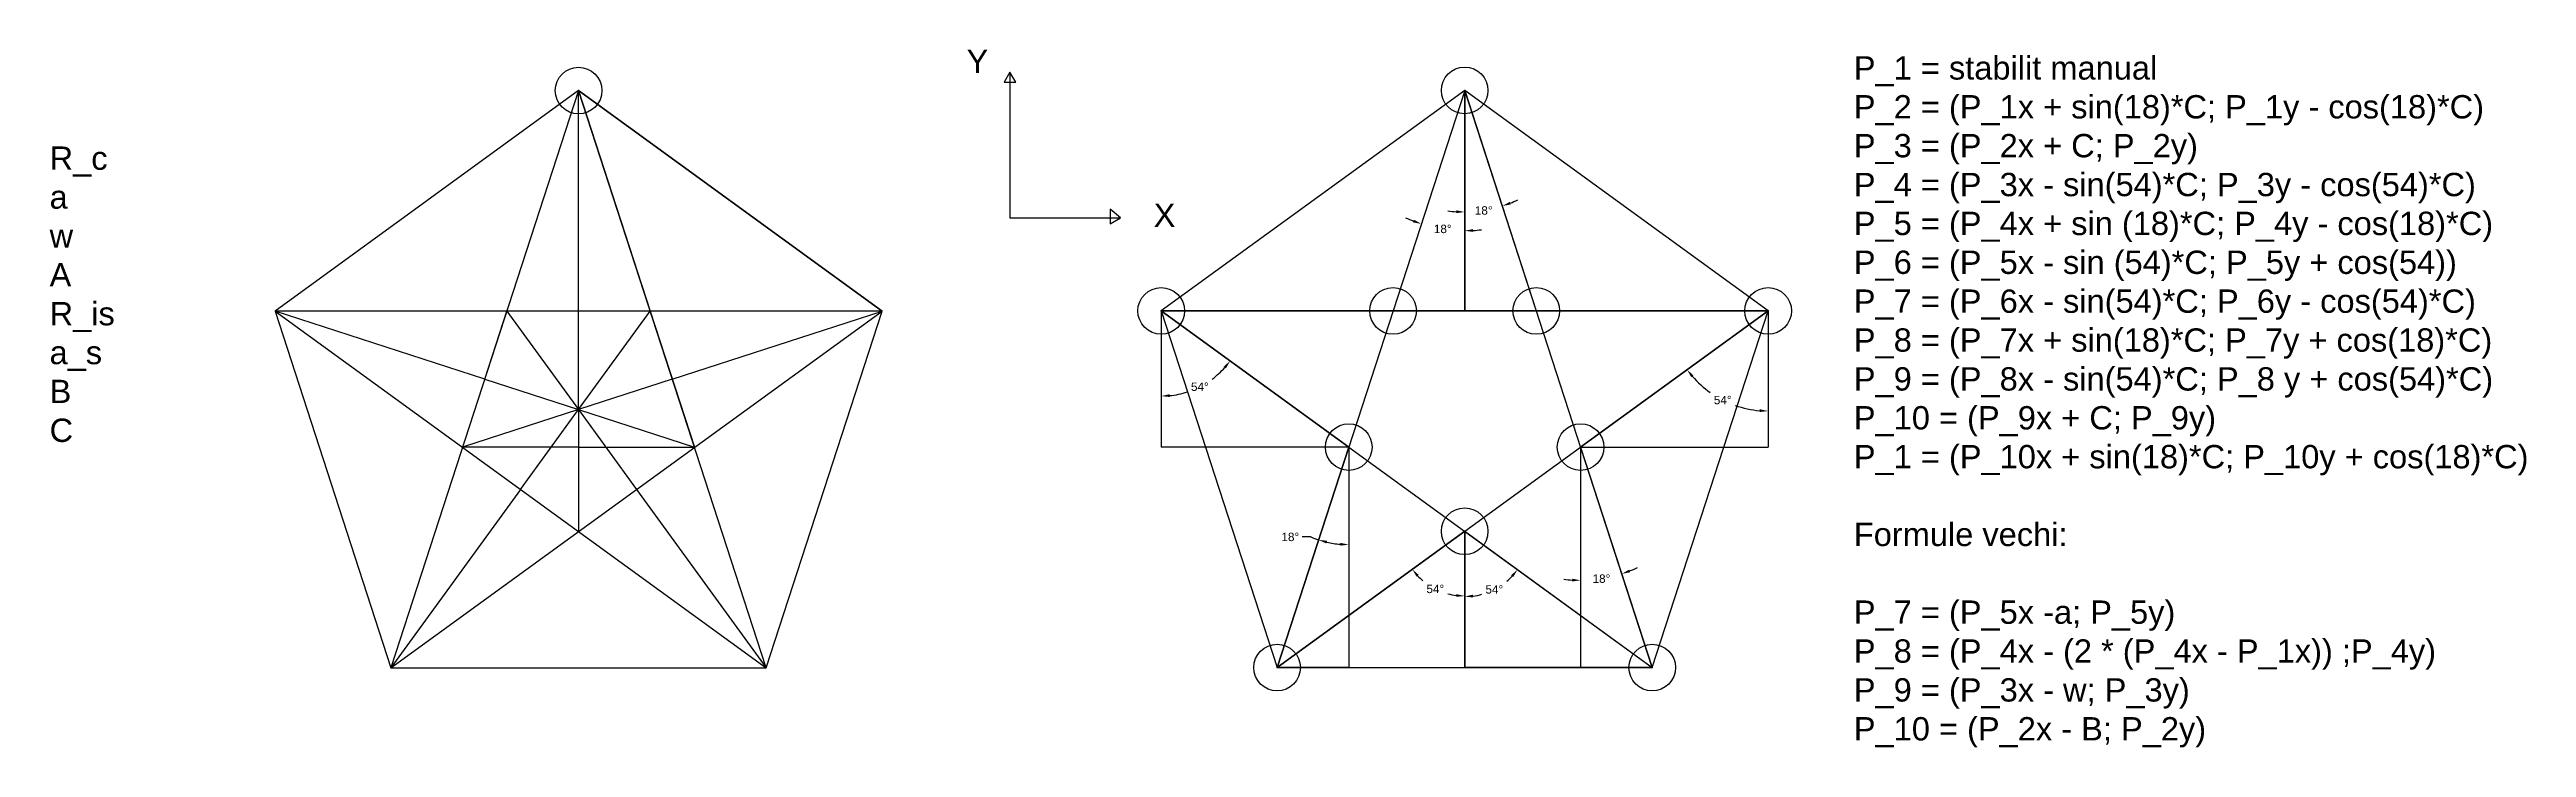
# Model space of a CAD drawing. Header units: inches. Extents: x 7.3 to 60.3, y 4 to 18.9.
import ezdxf

# ---------------------------------------------------------------- set-up
doc = ezdxf.new("R2010")
doc.units = ezdxf.units.IN
doc.header["$MEASUREMENT"] = 0
doc.header["$PDMODE"] = 32
doc.header["$PDSIZE"] = -10
doc.styles.get("Standard").update_dxf_attribs({"font": 'arial.ttf'})
doc.dimstyles.get("Standard").update_dxf_attribs({"dimtxt": 0.18, "dimasz": 0.18, "dimexe": 0.18, "dimexo": 0.0625, "dimgap": 0.09, "dimtad": 0, "dimtih": 1, "dimtoh": 1, "dimdec": 4, "dimzin": 0, "dimdsep": 46, "dimtxsty": 'Standard', "dimcen": 0.09, "dimadec": 0, "dimazin": 0, "dimtfac": 1, "dimtdec": 4, "dimtofl": 0, "dimtmove": 0, "dimatfit": 3, "dimfxl": 1, "dimtolj": 1, "dimtzin": 0, "dimarcsym": 0})

# ---------------------------------------------------------------- blocks, each defined once
blk = doc.blocks.new('*D1')
at = {"color": 0, "lineweight": -2, "transparency": 16777216}
for start, end in [(262.0834, 266.0417), (291.9583, 295.9166)]:
    blk.add_arc((37.59, 18.063), 2.606, start, end, dxfattribs=at)
at = {"color": 0, "transparency": 16777216}
for points in [[(37.412, 15.493), (37.41, 15.433), (37.59, 15.457)], [(38.575, 15.618), (38.555, 15.674), (38.396, 15.585)]]:
    blk.add_solid(points, dxfattribs=at)
at = {"layer": 'Defpoints', "color": 0, "transparency": 16777216}
for p in [(37.59, 18.063), (37.59, 18.063), (37.863, 15.471), (37.59, 13.337), (39.126, 13.337)]:
    blk.add_point(p, dxfattribs=at)
at = {"color": 0, "transparency": 16777216, "insert": (37.998, 15.489), "char_height": 0.18, "attachment_point": 5}
blk.add_mtext('\\A1;18°', dxfattribs=at)
blk = doc.blocks.new('*D3')
at = {"color": 0, "lineweight": -2, "transparency": 16777216}
for start, end in [(220.8053, 234.6791), (250.7418, 265.1947)]:
    blk.add_arc((44.095, 13.337), 2.147, start, end, dxfattribs=at)
at = {"color": 0, "transparency": 16777216}
for points in [[(42.447, 11.915), (42.494, 11.953), (42.358, 12.075)], [(43.917, 11.228), (43.914, 11.168), (44.095, 11.19)]]:
    blk.add_solid(points, dxfattribs=at)
at = {"layer": 'Defpoints', "color": 0, "transparency": 16777216}
for p in [(44.095, 13.337), (44.095, 13.337), (42.833, 11.6), (40.075, 10.416), (44.095, 10.416)]:
    blk.add_point(p, dxfattribs=at)
at = {"color": 0, "transparency": 16777216, "insert": (43.121, 11.424), "char_height": 0.18, "attachment_point": 5}
blk.add_mtext('\\A1;54°', dxfattribs=at)
blk = doc.blocks.new('*D4')
at = {"color": 0, "lineweight": -2, "transparency": 16777216}
for start, end in [(262.7769, 266.3884), (291.6116, 295.2231)]:
    blk.add_arc((40.075, 10.416), 2.856, start, end, dxfattribs=at)
at = {"color": 0, "transparency": 16777216}
for points in [[(39.896, 7.596), (39.894, 7.536), (40.075, 7.56)], [(41.137, 7.733), (41.117, 7.789), (40.958, 7.7)]]:
    blk.add_solid(points, dxfattribs=at)
at = {"layer": 'Defpoints', "color": 0, "transparency": 16777216}
for p in [(40.075, 10.416), (40.075, 10.416), (40.374, 7.576), (40.075, 5.69), (41.611, 5.69)]:
    blk.add_point(p, dxfattribs=at)
at = {"color": 0, "transparency": 16777216, "insert": (40.522, 7.595), "char_height": 0.18, "attachment_point": 5}
blk.add_mtext('\\A1;18°', dxfattribs=at)
blk = doc.blocks.new('*D5')
at = {"color": 0, "lineweight": -2, "transparency": 16777216}
for start, end in [(310.121, 316.6278), (277.3722, 285.2824)]:
    blk.add_arc((37.59, 8.611), 1.4, start, end, dxfattribs=at)
at = {"color": 0, "transparency": 16777216}
for points in [[(38.585, 7.669), (38.631, 7.63), (38.723, 7.788)], [(37.772, 7.193), (37.768, 7.253), (37.59, 7.211)]]:
    blk.add_solid(points, dxfattribs=at)
at = {"layer": 'Defpoints', "color": 0, "transparency": 16777216}
for p in [(37.59, 8.611), (37.59, 8.611), (38.023, 7.28), (37.59, 5.69), (41.611, 5.69)]:
    blk.add_point(p, dxfattribs=at)
at = {"color": 0, "transparency": 16777216, "insert": (38.226, 7.364), "char_height": 0.18, "attachment_point": 5}
blk.add_mtext('\\A1;54°', dxfattribs=at)
blk = doc.blocks.new('*D6')
at = {"color": 0, "lineweight": -2, "transparency": 16777216}
for start, end in [(223.4402, 229.7474), (254.8218, 262.5598)]:
    blk.add_arc((37.59, 8.611), 1.387, start, end, dxfattribs=at)
at = {"color": 0, "transparency": 16777216}
for points in [[(36.56, 7.638), (36.606, 7.676), (36.468, 7.796)], [(37.413, 7.265), (37.409, 7.206), (37.59, 7.224)]]:
    blk.add_solid(points, dxfattribs=at)
at = {"layer": 'Defpoints', "color": 0, "transparency": 16777216}
for p in [(37.59, 8.611), (37.59, 8.611), (36.775, 7.489), (33.57, 5.69), (37.59, 5.69)]:
    blk.add_point(p, dxfattribs=at)
at = {"color": 0, "transparency": 16777216, "insert": (36.961, 7.375), "char_height": 0.18, "attachment_point": 5}
blk.add_mtext('\\A1;54°', dxfattribs=at)
blk = doc.blocks.new('*D9')
at = {"color": 0, "lineweight": -2, "transparency": 16777216}
blk.add_line((34.291, 8.49), (34.111, 8.49), dxfattribs=at)
for start, end in [(247.0665, 252), (256.9335, 265.0665)]:
    blk.add_arc((35.106, 10.416), 2.091, start, end, dxfattribs=at)
at = {"color": 0, "transparency": 16777216}
for points in [[(34.625, 8.35), (34.641, 8.408), (34.46, 8.427)], [(34.927, 8.363), (34.925, 8.303), (35.106, 8.325)]]:
    blk.add_solid(points, dxfattribs=at)
at = {"layer": 'Defpoints', "color": 0, "transparency": 16777216}
for p in [(35.106, 10.416), (35.106, 10.416), (34.887, 8.337), (33.57, 5.69), (35.106, 5.69)]:
    blk.add_point(p, dxfattribs=at)
at = {"color": 0, "transparency": 16777216, "insert": (33.853, 8.49), "char_height": 0.18, "attachment_point": 5}
blk.add_mtext('\\A1;18°', dxfattribs=at)
blk = doc.blocks.new('*D10')
at = {"color": 0, "lineweight": -2, "transparency": 16777216}
for start, end in [(306.8699, 318.3486), (275.6514, 287.9376)]:
    blk.add_arc((31.086, 13.337), 1.826, start, end, dxfattribs=at)
at = {"color": 0, "transparency": 16777216}
for points in [[(32.426, 12.143), (32.473, 12.105), (32.563, 12.264)], [(31.267, 11.49), (31.264, 11.55), (31.086, 11.511)]]:
    blk.add_solid(points, dxfattribs=at)
at = {"layer": 'Defpoints', "color": 0, "transparency": 16777216}
for p in [(31.086, 13.337), (31.086, 13.337), (31.65, 11.601), (31.086, 10.416), (35.106, 10.416)]:
    blk.add_point(p, dxfattribs=at)
at = {"color": 0, "transparency": 16777216, "insert": (31.914, 11.71), "char_height": 0.18, "attachment_point": 5}
blk.add_mtext('\\A1;54°', dxfattribs=at)
blk = doc.blocks.new('*D11')
at = {"color": 0, "lineweight": -2, "transparency": 16777216}
for start, end in [(245.1408, 248.5704), (273.4296, 276.8592)]:
    blk.add_arc((37.59, 18.063), 3.008, start, end, dxfattribs=at)
at = {"color": 0, "transparency": 16777216}
for points in [[(36.502, 15.292), (36.482, 15.235), (36.661, 15.203)], [(37.771, 15.031), (37.769, 15.091), (37.59, 15.055)]]:
    blk.add_solid(points, dxfattribs=at)
at = {"layer": 'Defpoints', "color": 0, "transparency": 16777216}
for p in [(37.59, 18.063), (37.59, 18.063), (36.965, 15.121), (36.055, 13.337), (37.59, 13.337)]:
    blk.add_point(p, dxfattribs=at)
at = {"color": 0, "transparency": 16777216, "insert": (37.12, 15.093), "char_height": 0.18, "attachment_point": 5}
blk.add_mtext('\\A1;18°', dxfattribs=at)

msp = doc.modelspace()

# ---------------------------------------------------------------- linework, layer by layer
for p, q in [((18.59713, 18.05976), (14.57692, 5.68681)), ((22.61735, 5.68681), (18.59713, 18.05976)), ((27.84451, 18.45757), (27.71985, 18.24014)), ((27.71985, 18.24014), (27.96747, 18.23804)), ((27.84451, 18.45757), (27.84451, 15.3345)), ((27.96747, 18.23804), (27.84451, 18.45757)), ((37.59047, 18.06306), (33.57026, 5.69012)), ((41.61069, 5.69012), (37.59047, 18.06306)), ((30.21049, 15.3345), (29.99335, 15.52135)), ((29.99335, 15.52135), (29.99335, 15.20056)), ((27.84451, 15.3345), (30.21049, 15.3345)), ((29.99335, 15.20056), (30.21049, 15.3345)), ((12.09229, 13.33371), (22.61735, 5.68681)), ((16.58702, 11.87328), (12.09229, 13.33371)), ((14.57692, 5.68681), (25.10197, 13.33371)), ((17.06155, 13.33371), (18.59713, 11.22016)), ((18.59713, 11.22016), (20.13272, 13.33371)), ((44.09532, 13.33702), (31.08563, 13.33702)), ((31.08563, 13.33702), (41.61069, 5.69012)), ((33.57026, 5.69012), (44.09532, 13.33702)), ((16.58702, 11.87328), (18.59713, 11.22016)), ((18.59713, 11.22016), (16.1125, 10.41286)), ((17.35482, 9.51026), (18.59713, 11.22016)), ((18.59713, 11.22016), (18.59713, 8.60767)), ((18.59713, 11.22016), (21.08176, 10.41286)), ((18.59713, 11.22016), (19.83945, 9.51026)), ((18.59713, 10.41286), (16.1125, 10.41286)), ((18.59713, 10.41286), (21.08176, 10.41286)), ((40.0751, 10.41616), (40.0751, 10.41616)), ((40.0751, 10.41616), (40.0751, 10.41616)), ((17.35482, 9.51026), (14.57692, 5.68681)), ((19.83945, 9.51026), (22.61735, 5.68681))]:
    msp.add_line(p, q)
at = {"color": 1, "lineweight": 30}
for p, q in [((18.59713, 13.33371), (18.59713, 18.05976)), ((37.59047, 18.06306), (36.05489, 13.33702)), ((37.59047, 13.33702), (37.59047, 18.06306)), ((18.59713, 11.22016), (18.59713, 13.33371)), ((36.05489, 13.33702), (37.59047, 13.33702))]:
    msp.add_line(p, q, dxfattribs=at)
at = {"color": 40, "lineweight": 30, "true_color": 0xf8d731}
msp.add_line((18.59713, 18.05976), (25.10197, 13.33371), dxfattribs=at)
at = {"color": 143, "lineweight": 30, "true_color": 0x7aafdf}
msp.add_line((18.59713, 18.05976), (20.13272, 13.33371), dxfattribs=at)
at = {"color": 2, "lineweight": 30, "true_color": 0xf1eb1f}
for p, q in [((37.59047, 18.06306), (37.59047, 13.33702)), ((37.59047, 18.06306), (39.12606, 13.33702)), ((37.59047, 13.33702), (39.12606, 13.33702))]:
    msp.add_line(p, q, dxfattribs=at)
at = {"color": 85, "lineweight": 30, "true_color": 0x58ba48}
for p, q in [((25.10197, 13.33371), (12.09229, 13.33371)), ((40.0751, 10.41616), (40.0751, 5.69012)), ((40.0751, 10.41616), (41.61069, 5.69012)), ((40.0751, 5.69012), (41.61069, 5.69012))]:
    msp.add_line(p, q, dxfattribs=at)
at = {"color": 30, "lineweight": 30, "true_color": 0xf26722}
for p, q in [((16.58702, 11.87328), (17.06155, 13.33371)), ((31.08563, 13.33702), (36.05489, 13.33702))]:
    msp.add_line(p, q, dxfattribs=at)
at = {"color": 6, "lineweight": 30}
msp.add_line((20.13272, 13.33371), (21.08176, 10.41286), dxfattribs=at)
at = {"color": 18, "lineweight": 30, "true_color": 0x000000}
for p, q in [((20.60724, 11.87328), (25.10197, 13.33371)), ((37.59047, 8.61097), (37.59047, 5.69012)), ((37.59047, 8.61097), (41.61069, 5.69012)), ((41.61069, 5.69012), (37.59047, 5.69012))]:
    msp.add_line(p, q, dxfattribs=at)
at = {"color": 11, "lineweight": 30, "true_color": 0xf27172}
for p, q in [((31.08563, 13.33702), (31.08563, 10.41616)), ((35.10584, 10.41616), (31.08563, 13.33702)), ((35.10584, 10.41616), (31.08563, 10.41616))]:
    msp.add_line(p, q, dxfattribs=at)
at = {"color": 5, "lineweight": 30}
for p, q in [((39.12606, 13.33702), (44.09532, 13.33702)), ((20.60724, 11.87328), (18.59713, 11.22016))]:
    msp.add_line(p, q, dxfattribs=at)
at = {"color": 217, "lineweight": 30, "true_color": 0x93278f}
for p, q in [((44.09532, 13.33702), (40.0751, 10.41616)), ((44.09532, 13.33702), (44.09532, 10.41616)), ((40.0751, 10.41616), (44.09532, 10.41616))]:
    msp.add_line(p, q, dxfattribs=at)
at = {"color": 4, "lineweight": 30}
for p, q in [((33.57026, 5.69012), (35.10584, 10.41616)), ((35.10584, 10.41616), (35.10584, 5.69012)), ((35.10584, 5.69012), (33.57026, 5.69012))]:
    msp.add_line(p, q, dxfattribs=at)
at = {"color": 67, "lineweight": 30, "true_color": 0x727430}
for p, q in [((37.59047, 8.61097), (33.57026, 5.69012)), ((37.59047, 5.69012), (37.59047, 8.61097)), ((33.57026, 5.69012), (37.59047, 5.69012))]:
    msp.add_line(p, q, dxfattribs=at)
for points in [[(18.59713, 18.05976), (12.09229, 13.33371), (14.57692, 5.68681), (22.61735, 5.68681), (25.10197, 13.33371)], [(37.59047, 18.06306), (31.08563, 13.33702), (33.57026, 5.69012), (41.61069, 5.69012), (44.09532, 13.33702)]]:
    msp.add_lwpolyline(points, close=True)
at = {"lineweight": 30}
msp.add_point((18.59713, 18.05976), dxfattribs=at)
at = {"color": 242, "true_color": 0xcd2027}
msp.add_point((37.59047, 18.06306), dxfattribs=at)
at = {"color": 11, "true_color": 0xf27172}
msp.add_point((31.08563, 13.33702), dxfattribs=at)
at = {"color": 30, "true_color": 0xf26722}
msp.add_point((36.05489, 13.33702), dxfattribs=at)
at = {"color": 40, "true_color": 0xf8d731}
msp.add_point((39.12606, 13.33702), dxfattribs=at)
at = {"color": 5}
msp.add_point((44.09532, 13.33702), dxfattribs=at)
at = {"color": 4}
msp.add_point((35.10584, 10.41616), dxfattribs=at)
at = {"color": 217, "true_color": 0x93278f}
msp.add_point((40.0751, 10.41616), dxfattribs=at)
at = {"color": 18, "true_color": 0x000000}
msp.add_point((37.59047, 8.61097), dxfattribs=at)
at = {"color": 67, "true_color": 0x727430}
msp.add_point((33.57026, 5.69012), dxfattribs=at)
at = {"color": 85, "true_color": 0x58ba48}
msp.add_point((41.61069, 5.69012), dxfattribs=at)

# ---------------------------------------------------------------- texts
at = {"char_height": 0.5, "attachment_point": 1}
for s, width, heights, insert in [('Y', 0.9308165, [0], (26.91369, 18.94063)), ('{\\C242;\\c2564301;P_1 = stabilit manual\\P\\C2;\\c2092017;P_2 = (P_1x + sin(18)*C; P_1y - cos(18)*C)\\P\\C5;P_3 = (P_2x + C; P_2y)\\P\\C217;\\c9381779;P_4 = (P_3x - sin(54)*C; P_3y - cos(54)*C)\\P\\C85;\\c4766296;P_5 = (P_4x + sin (18)*C; P_4y - cos(18)*C)\\P\\C256;\\c0;P_6 = (P_5x - sin (54)*C; P_5y + cos(54))\\P\\C67;\\c3175538;P_7 = (P_6x - sin(54)*C; P_6y - cos(54)*C)\\P\\C4;P_8 = (P_7x + sin(18)*C; P_7y + cos(18)*C)\\P\\C11;\\c7500274;P_9 = (P_8x - sin(54)*C; P_8 y + cos(54)*C)\\P\\C30;\\c2254834;P_10 = (P_9x + C; P_9y)\\P\\C242;\\c2564301;P_1 = (P_10x + sin(18)*C; P_10y + cos(18)*C)\\C30;\\c2254834; \\P\\C256;\\c0;\\P\\C256;\\c16777215;Formule vechi:\\P\\C256;\\c0;\\P\\C67;\\c3175538;P_7 = (P_5x -a; P_5y)\\P\\C4;P_8 = (P_4x - (2 * (P_4x - P_1x)) ;P_4y)\\P\\C11;\\c7500274;P_9 = (P_3x - w; P_3y)\\P\\C30;\\c2254834;P_10 = (P_2x - B; P_2y)}', 18.9380448, [16.93643], (45.93143, 18.79667)), ('{\\C240;\\c2367469;R_c\\P\\C40;\\c3266552;a\\P\\C85;\\c4766296;w\\P\\C256;\\c0;A\\P\\C5;R_is\\P\\C6;a_s\\P\\C30;\\c2254834;B\\P\\C143;\\c14659450;C}', 4.5122883, [10.18047], (7.26012, 16.86181)), ('X', 0.8374346, [0], (30.92456, 15.63775))]:
    msp.add_mtext_dynamic_manual_height_columns(s, width=width, gutter_width=1, heights=heights, dxfattribs=dict(at, insert=insert))

# ---------------------------------------------------------------- dimensions: what is measured, and where the dimension line sits
for base, line1, line2, picture, middle in [((36.96516, 15.12121), ((37.59047, 13.33702), (37.59047, 18.06306)), ((37.59047, 18.06306), (36.05489, 13.33702)), '*D11', (37.11998, 15.09251)), ((37.86287, 15.47136), ((37.59047, 18.06306), (39.12606, 13.33702)), ((37.59047, 18.06306), (37.59047, 13.33702)), '*D1', (37.99814, 15.48917)), ((31.64978, 11.60073), ((31.08563, 13.33702), (31.08563, 10.41616)), ((35.10584, 10.41616), (31.08563, 13.33702)), '*D10', (31.91445, 11.71036)), ((42.83343, 11.60018), ((44.09532, 13.33702), (44.09532, 10.41616)), ((44.09532, 13.33702), (40.0751, 10.41616)), '*D3', (43.12067, 11.42417)), ((34.88726, 8.33651), ((35.10584, 10.41616), (35.10584, 5.69012)), ((33.57026, 5.69012), (35.10584, 10.41616)), '*D9', (33.85293, 8.49034)), ((40.37365, 7.57571), ((40.0751, 10.41616), (41.61069, 5.69012)), ((40.0751, 10.41616), (40.0751, 5.69012)), '*D4', (40.5219, 7.59523)), ((36.77514, 7.48876), ((37.59047, 5.69012), (37.59047, 8.61097)), ((37.59047, 8.61097), (33.57026, 5.69012)), '*D6', (36.96073, 7.37503)), ((38.02307, 7.27958), ((37.59047, 8.61097), (41.61069, 5.69012)), ((37.59047, 8.61097), (37.59047, 5.69012)), '*D5', (38.22602, 7.36364))]:
    dim = msp.add_angular_dim_2l(base=base, line1=line1, line2=line2, dimstyle='Standard')
    dim.commit()
    dim.dimension.update_dxf_attribs({"geometry": picture, "text_midpoint": middle})

doc.saveas('drawing.dxf')
